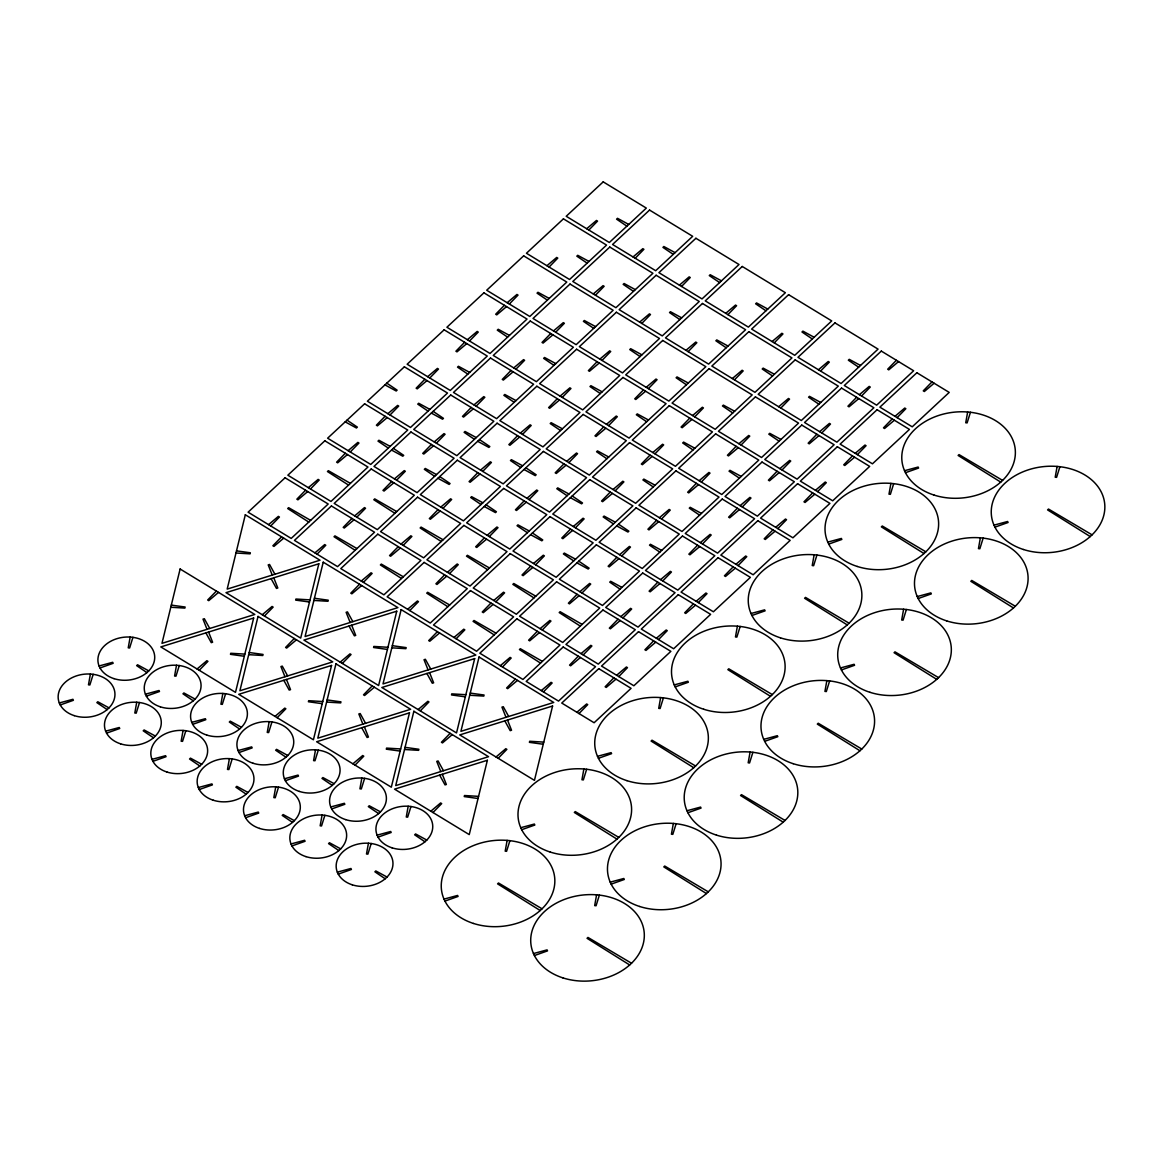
<?xml version="1.0" encoding="UTF-8"?>
<svg xmlns="http://www.w3.org/2000/svg" width="1163" height="1163" viewBox="0 0 1163 1163"><rect width="100%" height="100%" fill="white"/><g stroke="black" fill="none" stroke-linecap="round" stroke-linejoin="round"><path stroke-width="1.5" d="M60.229 704.967L73.385 700.3L72.92 699.297L59.284 702.961M99.989 667.969L113.16 663.303L112.68 662.299L99.044 665.977M106.56 733.155L119.731 728.489L119.251 727.5L105.615 731.164M146.334 696.172L159.491 691.505L159.026 690.502L145.39 694.18M207.043 629.314L203.002 619.123L204.354 618.716L209.733 628.485M208.57 632.047L212.611 642.238L211.273 642.659L205.895 632.89M152.905 761.358L166.062 756.691L165.597 755.688L151.96 759.366M272.244 575.074L268.202 564.884L269.54 564.462L274.919 574.246M273.77 577.807L277.812 587.998L276.474 588.42L271.081 578.636M192.665 724.375L205.822 719.693L205.357 718.705L191.721 722.368M199.236 789.561L212.407 784.88L211.928 783.891L198.292 787.555M284.964 676.735L280.923 666.544L282.26 666.123L287.639 675.907M238.997 752.563L252.167 747.896L251.688 746.893L238.066 750.571M286.491 679.468L290.532 689.659L289.18 690.066L283.801 680.297M350.165 622.496L346.123 612.305L347.461 611.883L352.84 621.653M351.677 625.214L355.718 635.405L354.381 635.827L349.002 626.057M245.582 817.749L258.738 813.082L258.273 812.079L244.637 815.757M285.342 780.766L298.498 776.099L298.033 775.096L284.397 778.774M362.871 724.142L358.829 713.951L360.181 713.544L365.56 723.313M364.397 726.875L368.438 737.066L367.101 737.487L361.722 727.718M291.913 845.952L305.069 841.285L304.604 840.282L290.968 843.96M331.673 808.968L344.844 804.287L344.364 803.299L330.728 806.962M428.071 669.903L424.03 659.712L425.367 659.29L430.746 669.074M429.598 672.636L433.639 682.826L432.302 683.233L426.908 673.464M338.244 874.154L351.415 869.473L350.935 868.485L337.314 872.148M378.019 837.156L391.175 832.49L390.71 831.487L377.074 835.165M440.792 771.563L436.75 761.372L438.088 760.951L443.466 770.72M442.318 774.296L446.359 784.487L445.022 784.894L439.629 775.125M505.992 717.309L501.951 707.119L503.288 706.711L508.667 716.481M507.504 720.042L511.546 730.233L510.208 730.655L504.829 720.886M444.92 901.107L458.077 896.44L457.611 895.437L443.975 899.115M521.678 829.713L534.835 825.032L534.369 824.044L520.733 827.707M598.422 758.305L611.593 753.639L611.113 752.635L597.491 756.313M675.18 686.911L688.351 682.245L687.871 681.242L674.235 684.905M534.384 955.55L547.54 950.883L547.075 949.88L533.439 953.558M751.938 615.503L765.109 610.837L764.629 609.848L750.993 613.512M611.142 884.156L624.298 879.475L623.833 878.487L610.197 882.15M828.696 544.11L841.852 539.443L841.387 538.44L827.751 542.118M687.9 812.748L701.056 808.081L700.591 807.078L686.955 810.756M905.454 472.716L918.61 468.049L918.145 467.046L904.509 470.71M764.658 741.354L777.814 736.688L777.349 735.685L763.713 739.363M841.401 669.946L854.572 665.28L854.093 664.291L840.471 667.955M918.159 598.552L931.33 593.886L930.851 592.883L917.214 596.561M994.917 527.159L1008.088 522.492L1007.609 521.489L993.972 525.153M235.987 553.006L250.074 553.85L250.336 552.774L236.511 550.869M170.787 607.26L184.873 608.104L185.135 607.028L171.31 605.109M132.945 637.309L129.631 647.98L128.235 647.835L130.154 637.033M93.185 674.307L89.871 684.963L88.475 684.833L90.394 674.031M179.291 665.512L175.976 676.168L174.581 676.037L176.5 665.236M310.027 599.875L295.94 599.032L295.678 600.108L309.503 602.012M313.894 600.428L327.981 601.271L328.242 600.195L314.417 598.276M139.516 702.496L136.202 713.166L134.806 713.021L136.725 702.219M244.841 654.115L230.739 653.272L230.478 654.347L244.303 656.266M248.708 654.667L262.794 655.51L263.056 654.435L249.231 652.516M225.622 693.715L222.307 704.371L220.912 704.226L222.831 693.439M185.862 730.698L182.547 741.354L181.152 741.224L183.071 730.422M387.948 647.282L373.846 646.439L373.585 647.515L387.424 649.434M391.815 647.835L405.902 648.678L406.163 647.602L392.338 645.683M271.968 721.903L268.638 732.574L267.243 732.428L269.176 721.627M322.747 701.536L308.66 700.693L308.399 701.754L322.224 703.673M326.614 702.074L340.701 702.917L340.963 701.856L327.137 699.937M232.193 758.901L228.878 769.557L227.483 769.426L229.402 758.625M318.299 750.106L314.984 760.762L313.588 760.631L315.507 749.83M278.538 787.089L275.224 797.76L273.828 797.614L275.747 786.813M465.854 694.704L451.767 693.86L451.506 694.936L465.331 696.841M970.451 412.254L967.122 422.91L965.726 422.78L967.66 411.978M469.721 695.256L483.808 696.099L484.07 695.023L470.245 693.104M400.668 748.943L386.567 748.1L386.305 749.176L400.145 751.094M404.535 749.495L418.622 750.339L418.884 749.263L405.058 747.344M364.63 778.309L361.315 788.965L359.919 788.819L361.838 778.032M893.693 483.648L890.378 494.319L888.983 494.173L890.902 483.372M324.87 815.292L321.555 825.948L320.159 825.817L322.078 815.016M816.935 555.056L813.62 565.712L812.225 565.567L814.144 554.78M410.975 806.497L407.661 817.153L406.265 817.022L408.184 806.221M740.177 626.45L736.862 637.106L735.467 636.975L737.386 626.174M543.775 742.11L529.674 741.267L529.412 742.343L543.252 744.262M371.215 843.495L367.886 854.151L366.49 854.005L368.424 843.219M1059.915 466.697L1056.6 477.353L1055.204 477.223L1057.123 466.421M478.575 796.364L464.488 795.521L464.226 796.582L478.051 798.501M663.419 697.844L660.104 708.514L658.709 708.369L660.628 697.567M983.157 538.091L979.842 548.762L978.446 548.616L980.365 537.815M586.661 769.252L583.346 779.908L581.951 779.777L583.87 768.976M906.399 609.499L903.084 620.155L901.688 620.024L903.607 609.223M509.917 840.645L506.588 851.301L505.193 851.171L507.126 840.369M829.641 680.893L826.326 691.549L824.93 691.418L826.849 680.617M752.897 752.287L749.568 762.957L748.172 762.812L750.091 752.01M676.139 823.695L672.81 834.351L671.414 834.22L673.348 823.419M599.381 895.088L596.067 905.759L594.671 905.614L596.59 894.812M586.69 228.733L596.474 220.461L597.549 221.115L588.841 230.041M628.747 224.444L617.509 218.31L616.579 219.167L626.901 226.16M546.93 265.716L556.714 257.445L557.789 258.099L549.081 267.039M588.987 261.428L577.735 255.308L576.819 256.165L587.141 263.158M633.035 256.936L642.834 248.664L643.909 249.318L635.202 258.244M675.092 252.647L663.855 246.512L662.939 247.385L673.246 254.363M507.155 302.714L516.954 294.443L518.029 295.097L509.321 304.023M549.212 298.426L537.975 292.291L537.044 293.149L547.366 300.141M593.275 293.934L603.059 285.647L604.135 286.302L595.427 295.242M635.332 289.631L624.095 283.51L623.164 284.368L633.486 291.361M679.396 285.139L689.179 276.867L690.255 277.521L681.547 286.461M721.453 280.85L710.2 274.73L709.285 275.587L719.606 282.58M506.545 306.61L496.761 314.882L495.685 314.228L504.393 305.288M467.395 339.698L477.179 331.426L478.255 332.08L469.547 341.006M509.452 335.409L498.215 329.274L497.284 330.147L507.606 337.125M553.515 330.917L563.299 322.645L564.375 323.299L555.667 332.225M595.572 326.629L584.32 320.494L583.404 321.351L593.726 328.344M639.621 322.136L649.419 313.865L650.495 314.519L641.787 323.445M681.678 317.848L670.44 311.713L669.525 312.571L679.832 319.563M725.741 313.341L735.525 305.069L736.601 305.724L727.893 314.664M767.798 309.053L756.561 302.932L755.63 303.79L765.952 310.783M466.785 343.594L456.986 351.866L455.911 351.211L464.619 342.285M552.89 334.813L543.106 343.085L542.031 342.431L550.739 333.49M427.635 376.696L437.419 368.409L438.495 369.078L429.787 378.004M469.692 372.407L458.44 366.272L457.524 367.13L467.831 374.123M513.741 367.901L523.539 359.629L524.615 360.283L515.907 369.223M555.798 363.612L544.56 357.492L543.63 358.349L553.951 365.342M599.861 359.12L609.645 350.848L610.72 351.502L602.012 360.428M641.918 354.831L630.68 348.696L629.75 349.569L640.072 356.547M685.981 350.339L695.765 342.067L696.841 342.722L688.133 351.648M728.038 346.051L716.786 339.916L715.87 340.774L726.192 347.766M772.087 341.559L781.885 333.287L782.961 333.941L774.253 342.867M814.144 337.27L802.906 331.135L801.99 331.993L812.297 338.985M384.953 384.88L396.205 391.001L397.121 390.143L386.799 383.15M427.01 380.577L417.226 388.864L416.15 388.195L424.858 379.269M513.13 371.797L503.346 380.068L502.271 379.414L510.979 370.488M599.25 363.016L589.452 371.288L588.376 370.634L597.084 361.708M387.861 413.679L397.659 405.407L398.735 406.061L390.027 414.987M429.917 409.391L418.68 403.256L417.75 404.128L428.071 411.106M473.981 404.898L483.764 396.627L484.84 397.281L476.132 406.207M516.038 400.61L504.8 394.475L503.87 395.333L514.191 402.325M560.101 396.118L569.885 387.831L570.96 388.5L562.252 397.426M602.158 391.829L590.906 385.694L589.99 386.552L600.297 393.545M646.206 387.323L656.005 379.051L657.08 379.705L648.373 388.646M688.263 383.034L677.026 376.914L676.11 377.771L686.417 384.764M732.327 378.542L742.11 370.27L743.186 370.924L734.478 379.85M774.384 374.253L763.146 368.119L762.216 368.991L772.537 375.969M818.447 369.761L828.23 361.489L829.306 362.144L820.598 371.07M860.504 365.473L849.252 359.338L848.336 360.196L858.657 367.188M898.548 361.591L888.765 369.863L887.689 369.209L896.397 360.283M345.193 421.864L356.43 427.999L357.361 427.126L347.039 420.148M387.25 417.575L377.466 425.847L376.39 425.193L385.098 416.267M431.313 413.083L442.551 419.203L443.466 418.346L433.159 411.353M473.37 408.795L463.572 417.066L462.496 416.412L471.204 407.472M559.476 399.999L549.692 408.286L548.616 407.617L557.324 398.691M645.596 391.219L635.812 399.491L634.736 398.836L643.444 389.91M934.122 383.238L924.338 391.509L923.262 390.855L931.97 381.929M859.399 394.679L869.197 386.407L870.273 387.061L861.565 396.002M348.1 450.677L357.884 442.391L358.96 443.059L350.252 451.985M390.157 446.374L378.92 440.254L377.99 441.111L388.311 448.104M434.221 441.882L444.004 433.61L445.08 434.264L436.372 443.205M476.278 437.593L465.026 431.473L464.11 432.331L474.417 439.323M520.326 433.101L530.124 424.829L531.2 425.484L522.492 434.41M562.383 428.813L551.146 422.678L550.215 423.55L560.537 430.528M606.446 424.321L616.23 416.049L617.306 416.703L608.598 425.629M648.503 420.032L637.266 413.897L636.335 414.755L646.657 421.747M692.567 415.54L702.35 407.254L703.426 407.922L694.718 416.848M734.623 411.237L723.371 405.117L722.456 405.974L732.777 412.967M778.672 406.745L788.47 398.473L789.546 399.127L780.838 408.068M820.729 402.456L809.492 396.336L808.576 397.194L818.883 404.186M858.788 398.575L849.005 406.846L847.929 406.192L856.637 397.266M347.49 454.559L337.692 462.83L336.616 462.176L345.324 453.25M391.538 450.066L402.791 456.201L403.706 455.344L393.385 448.351M433.595 445.778L423.812 454.05L422.736 453.396L431.444 444.47M477.659 441.286L488.896 447.421L489.827 446.548L479.505 439.57M519.716 436.997L509.932 445.269L508.856 444.615L517.564 435.689M605.836 428.217L596.038 436.488L594.962 435.834L603.67 426.894M691.941 419.421L682.158 427.708L681.082 427.039L689.79 418.113M894.972 416.325L904.756 408.053L905.846 408.707L897.138 417.648M894.362 420.221L884.578 428.493L883.487 427.839L892.195 418.913M819.639 431.677L829.423 423.405L830.498 424.059L821.79 432.985M308.34 487.66L318.124 479.389L319.2 480.043L310.492 488.969M350.397 483.372L328.373 470.681L327.443 471.538L348.537 485.087M394.446 478.88L404.244 470.608L405.32 471.262L396.612 480.188M436.503 474.591L425.265 468.456L424.335 469.314L434.657 476.307M480.566 470.099L490.35 461.813L491.426 462.467L482.718 471.408M522.623 465.796L511.386 459.676L510.455 460.533L520.777 467.526M566.686 461.304L576.47 453.032L577.546 453.686L568.838 462.627M608.743 457.015L597.491 450.895L596.575 451.753L606.882 458.745M652.792 452.523L662.59 444.251L663.666 444.906L654.958 453.832M694.849 448.235L683.611 442.1L682.696 442.958L693.003 449.95M738.912 443.743L748.696 435.471L749.772 436.125L741.064 445.051M780.969 439.454L769.732 433.319L768.801 434.177L779.123 441.17M819.028 435.573L809.23 443.844L808.154 443.19L816.862 434.25M307.715 491.556L297.932 499.828L296.856 499.174L305.564 490.248M393.835 482.776L384.052 491.048L382.961 490.393L391.684 481.453M437.899 478.269L449.136 484.404L450.052 483.546L439.745 476.554M479.956 473.981L470.157 482.252L469.082 481.598L477.789 472.672M524.004 469.489L535.256 475.623L536.172 474.766L525.85 467.773M566.061 465.2L556.277 473.472L555.202 472.818L563.91 463.892M652.181 456.419L642.398 464.691L641.322 464.037L650.03 455.111M738.301 447.639L728.503 455.911L727.427 455.256L736.135 446.316M855.212 453.323L864.996 445.051L866.072 445.705L857.364 454.631M854.587 457.219L844.803 465.491L843.727 464.837L852.435 455.896M779.879 468.66L789.662 460.388L790.738 461.042L782.03 469.983M268.566 524.644L278.364 516.372L279.44 517.026L270.732 525.967M310.623 520.355L288.613 507.679L287.683 508.536L308.777 522.085M354.686 515.863L364.47 507.591L365.545 508.246L356.837 517.172M396.743 511.575L374.719 498.883L373.803 499.741L394.897 513.29M440.806 507.083L450.59 498.811L451.666 499.465L442.958 508.391M482.863 502.794L471.611 496.659L470.695 497.517L481.002 504.509M526.912 498.302L536.71 490.03L537.786 490.684L529.078 499.61M568.969 494.013L557.731 487.879L556.801 488.736L567.122 495.729M613.032 489.507L622.816 481.235L623.891 481.889L615.183 490.83M655.089 485.218L643.851 479.098L642.921 479.956L653.243 486.948M699.152 480.726L708.936 472.454L710.012 473.108L701.304 482.034M741.209 476.437L729.957 470.317L729.041 471.175L739.363 478.153M779.254 472.556L769.47 480.828L768.394 480.174L777.102 471.248M354.075 519.759L344.277 528.031L343.201 527.377L351.909 518.451M440.181 510.979L430.397 519.25L429.321 518.596L438.029 509.656M484.244 506.486L495.482 512.607L496.412 511.749L486.09 504.757M526.301 502.183L516.517 510.47L515.442 509.816L524.15 500.875M570.364 497.691L581.602 503.826L582.518 502.968L572.211 495.976M612.421 493.403L602.623 501.675L601.547 501.02L610.255 492.094M698.527 484.622L688.743 492.894L687.667 492.24L696.375 483.314M283.728 538.149L273.945 546.421L272.869 545.767L281.577 536.841M815.452 490.306L825.236 482.034L826.312 482.689L817.604 491.629M814.827 494.202L805.043 502.474L803.967 501.82L812.675 492.894M740.104 505.658L749.902 497.386L750.978 498.04L742.27 506.966M1002.608 480.406L959.039 454.602L958.108 455.46L1000.762 482.136M314.926 552.861L324.71 544.575L325.785 545.243L317.077 554.169M356.983 548.573L334.959 535.881L334.028 536.739L355.122 550.288M401.031 544.066L410.83 535.794L411.906 536.448L403.198 545.389M443.088 539.777L421.079 527.086L420.148 527.958L441.242 541.507M487.152 535.285L496.935 527.013L498.011 527.668L489.303 536.594M529.209 530.997L517.971 524.862L517.041 525.734L527.362 532.712M573.272 526.505L583.056 518.233L584.131 518.887L575.423 527.813M615.329 522.216L604.077 516.081L603.161 516.939L613.468 523.932M659.377 517.724L669.176 509.452L670.251 510.106L661.543 519.032M701.434 513.435L690.197 507.301L689.281 508.158L699.588 515.151M739.494 509.554L729.71 517.826L728.62 517.172L737.342 508.231M400.421 547.962L390.637 556.234L389.547 555.58L398.269 546.654M486.541 539.181L476.743 547.453L475.667 546.799L484.375 537.873M530.59 534.689L541.842 540.81L542.758 539.952L532.436 532.959M572.647 530.401L562.863 538.673L561.787 538.018L570.495 529.078M616.71 525.909L627.947 532.029L628.878 531.171L618.556 524.179M658.767 521.606L648.983 529.892L647.907 529.223L656.615 520.297M775.677 527.304L785.461 519.032L786.551 519.687L777.843 528.613M775.067 531.2L765.283 539.472L764.193 538.818L772.901 529.877M700.344 542.641L710.128 534.369L711.204 535.024L702.496 543.964M218.542 592.389L208.758 600.66L207.668 600.006L216.391 591.08M361.271 581.064L371.055 572.792L372.131 573.446L363.423 582.372M403.328 576.775L381.304 564.084L380.388 564.942L401.482 578.491M447.392 572.283L457.175 563.997L458.251 564.666L449.543 573.592M489.449 567.995L467.424 555.303L466.494 556.161L487.588 569.71M533.497 563.488L543.295 555.216L544.371 555.87L535.663 564.811M575.554 559.199L564.317 553.079L563.386 553.937L573.708 560.929M619.617 554.707L629.401 546.436L630.477 547.09L621.769 556.016M661.674 550.419L650.437 544.284L649.506 545.156L659.828 552.134M699.733 546.537L689.935 554.809L688.859 554.155L697.567 545.229M446.766 576.165L436.983 584.451L435.907 583.782L444.615 574.856M532.887 567.384L523.103 575.656L522.027 575.002L530.735 566.076M576.95 562.892L588.187 569.027L589.103 568.155L578.796 561.177M619.007 558.603L609.208 566.875L608.133 566.221L616.841 557.295M361.649 585.556L351.866 593.828L350.79 593.174L359.498 584.248M735.917 564.288L745.701 556.016L746.777 556.67L738.069 565.611M262.271 614.733L272.055 606.461L273.145 607.115L264.437 616.041M735.292 568.184L725.508 576.455L724.433 575.801L733.141 566.875M925.864 551.814L882.281 525.996L881.35 526.868L924.004 553.53M1092.086 534.849L1048.503 509.045L1047.572 509.903L1090.24 536.579M660.584 579.639L670.368 571.367L671.444 572.022L662.736 580.948M407.617 609.267L417.415 600.995L418.491 601.649L409.783 610.575M449.674 604.978L427.664 592.287L426.734 593.145L447.828 606.693M493.737 600.486L503.521 592.214L504.597 592.868L495.889 601.794M535.794 596.197L513.77 583.506L512.854 584.364L533.948 597.913M579.857 591.705L589.641 583.419L590.717 584.088L582.009 593.014M621.914 587.402L610.662 581.282L609.746 582.14L620.053 589.132M659.959 583.521L650.175 591.807L649.099 591.153L657.807 582.212M493.127 604.382L483.328 612.654L482.252 612L490.96 603.059M579.232 595.587L569.448 603.873L568.373 603.204L577.081 594.278M296.449 639.81L286.665 648.082L285.589 647.428L294.297 638.487M696.157 601.286L705.941 593.014L707.017 593.668L698.309 602.594M695.532 605.167L685.748 613.453L684.673 612.799L693.381 603.859M439.556 632.977L429.772 641.249L428.696 640.595L437.404 631.654M620.809 616.623L630.608 608.351L631.683 609.005L622.975 617.931M453.977 637.469L463.761 629.198L464.837 629.852L456.129 638.792M496.034 633.181L474.01 620.49L473.079 621.362L494.173 634.911M540.083 628.689L549.881 620.417L550.957 621.071L542.249 629.997M582.14 624.4L560.13 611.709L559.199 612.567L580.293 626.116M620.199 620.519L610.415 628.79L609.325 628.136L618.047 619.21M148.806 670.891L137.554 664.771L136.638 665.629L146.945 672.621M539.472 632.585L529.688 640.857L528.613 640.202L537.321 631.276M197.085 668.987L206.869 660.7L207.944 661.354L199.236 670.295M340.192 662.154L349.976 653.868L351.052 654.536L342.344 663.462M656.383 638.269L666.166 629.997L667.257 630.651L658.549 639.577M655.772 642.165L645.974 650.437L644.898 649.783L653.606 640.857M849.106 623.208L805.523 597.404L804.592 598.262L847.26 624.924M1015.328 606.257L971.745 580.439L970.829 581.311L1013.482 607.973M581.049 653.621L590.833 645.334L591.909 646.003L583.201 654.929M500.323 665.672L510.106 657.4L511.182 658.054L502.474 666.995M542.38 661.384L520.355 648.707L519.439 649.565L540.533 663.114M580.424 657.502L570.64 665.788L569.565 665.12L578.273 656.194M109.031 707.889L97.794 701.754L96.863 702.612L107.185 709.604M195.137 699.094L183.899 692.959L182.969 693.817L193.291 700.809M374.37 687.217L364.586 695.489L363.51 694.834L372.218 685.908M517.477 680.384L507.693 688.656L506.617 688.002L515.325 679.076M616.623 675.267L626.406 666.981L627.482 667.649L618.774 676.575M615.997 679.148L606.214 687.435L605.138 686.766L613.846 677.84M274.991 716.393L284.775 708.122L285.865 708.776L277.157 717.702M541.289 690.604L551.073 682.332L552.149 682.986L543.441 691.912M155.377 736.077L144.125 729.957L143.209 730.815L153.516 737.807M241.468 727.282L230.23 721.162L229.315 722.019L239.622 729.012M418.099 709.561L427.897 701.289L428.973 701.943L420.265 710.869M576.863 712.25L586.646 703.978L587.722 704.633L579.014 713.559M772.348 694.602L728.765 668.798L727.849 669.655L770.502 696.332M938.57 677.651L894.987 651.847L894.071 652.705L936.724 679.366M452.276 734.623L442.492 742.91L441.417 742.256L450.125 733.315M201.708 764.28L190.47 758.145L189.54 759.003L199.862 765.995M287.813 755.485L276.576 749.35L275.646 750.222L285.967 757.2M352.912 763.8L362.696 755.528L363.772 756.183L355.064 765.123M496.019 756.982L505.803 748.696L506.879 749.365L498.171 758.291M248.053 792.483L236.801 786.348L235.885 787.206L246.193 794.198M334.144 783.688L322.907 777.553L321.977 778.41L332.298 785.403M695.59 766.01L652.007 740.206L651.091 741.064L693.744 767.725M861.812 749.045L818.229 723.241L817.313 724.098L859.966 750.775M294.384 820.671L283.147 814.551L282.216 815.408L292.538 822.401M380.49 811.876L369.238 805.755L368.322 806.613L378.629 813.606M430.819 811.222L440.617 802.95L441.693 803.604L432.985 812.53M340.715 848.874L329.478 842.739L328.548 843.597L338.869 850.589M426.821 840.079L415.584 833.944L414.653 834.816L424.975 841.794M618.832 837.404L575.263 811.6L574.333 812.457L616.986 839.134M785.054 820.453L741.485 794.649L740.555 795.507L783.208 822.168M387.061 877.062L375.809 870.942L374.893 871.799L385.215 878.792M542.074 908.812L498.505 882.993L497.575 883.851L540.228 910.527M708.296 891.847L664.727 866.042L663.797 866.9L706.45 893.577M631.553 963.255L587.969 937.436L587.039 938.308L629.692 964.97M180.12 569.012L161.977 643.343L254.799 614.457L180.12 569.012M245.32 514.773L227.178 589.103L319.999 560.217L245.32 514.773M253.65 618.018L235.493 692.363L160.814 646.919L253.65 618.018M258.041 616.419L239.883 690.764L332.72 661.878L258.041 616.419M318.836 563.779L300.694 638.109L226.015 592.665L318.836 563.779M323.227 562.18L305.084 636.524L397.906 607.624L323.227 562.18M331.557 665.44L313.414 739.77L238.735 694.326L331.557 665.44M335.947 663.84L317.804 738.171L410.626 709.285L335.947 663.84M396.757 611.186L378.615 685.53L303.921 640.086L396.757 611.186M401.148 609.601L383.005 683.931L475.827 655.045L401.148 609.601M409.478 712.846L391.32 787.191L316.641 741.747L409.478 712.846M413.868 711.247L395.725 785.592L488.547 756.691L413.868 711.247M474.664 658.607L456.521 732.937L381.842 687.493L474.664 658.607M479.054 657.008L460.911 731.338L553.733 702.452L479.054 657.008M487.384 760.268L469.241 834.598L394.562 789.154L487.384 760.268M552.585 706.014L534.442 780.358L459.748 734.914L552.585 706.014M285.08 477.775L248.097 512.185L291.201 538.425L328.199 504.015L285.08 477.775M324.84 440.792L287.857 475.202L330.975 501.442L367.959 467.032L324.84 440.792M364.615 403.794L327.617 438.204L370.735 464.444L407.733 430.034L364.615 403.794M404.375 366.81L367.392 401.22L410.495 427.461L447.493 393.05L404.375 366.81M444.135 329.812L407.152 364.223L450.27 390.463L487.253 356.052L444.135 329.812M483.91 292.829L446.912 327.239L490.03 353.479L527.028 319.069L483.91 292.829M523.67 255.845L486.686 290.241L529.805 316.481L566.788 282.071L523.67 255.845M563.43 218.848L526.446 253.258L569.565 279.498L606.548 245.088L563.43 218.848M603.204 181.864L566.207 216.274L609.325 242.5L646.323 208.09L603.204 181.864M331.426 505.978L294.443 540.388L337.561 566.628L374.544 532.218L331.426 505.978M371.201 468.994L334.203 503.405L377.321 529.645L414.319 495.234L371.201 468.994M410.961 432.011L373.977 466.407L417.081 492.647L454.079 458.237L410.961 432.011M450.721 395.013L413.737 429.423L456.855 455.663L493.839 421.253L450.721 395.013M490.495 358.03L453.497 392.44L496.616 418.665L533.613 384.255L490.495 358.03M530.255 321.032L493.272 355.442L536.39 381.682L573.374 347.272L530.255 321.032M570.015 284.048L533.032 318.458L576.15 344.684L613.134 310.288L570.015 284.048M609.79 247.05L572.792 281.461L615.91 307.701L652.908 273.29L609.79 247.05M649.55 210.067L612.567 244.477L655.685 270.717L692.668 236.307L649.55 210.067M377.786 534.195L340.788 568.605L383.906 594.831L420.904 560.421L377.786 534.195M417.546 497.197L380.563 531.607L423.666 557.847L460.664 523.437L417.546 497.197M457.306 460.214L420.323 494.624L463.441 520.864L500.424 486.454L457.306 460.214M497.081 423.216L460.083 457.626L503.201 483.866L540.199 449.456L497.081 423.216M536.841 386.232L499.857 420.643L542.976 446.883L579.959 412.472L536.841 386.232M576.601 349.234L539.617 383.645L582.736 409.885L619.719 375.475L576.601 349.234M616.375 312.251L579.378 346.661L622.496 372.901L659.494 338.491L616.375 312.251M656.136 275.253L619.152 309.663L662.27 335.903L699.254 301.493L656.136 275.253M695.91 238.27L658.912 272.68L702.03 298.92L739.014 264.51L695.91 238.27M424.132 562.398L387.148 596.808L430.252 623.048L467.25 588.638L424.132 562.398M463.892 525.4L426.908 559.81L470.026 586.05L507.01 551.64L463.892 525.4M503.666 488.416L466.668 522.827L509.787 549.067L546.784 514.657L503.666 488.416M543.426 451.418L506.443 485.829L549.561 512.069L586.545 477.659L543.426 451.418M583.186 414.435L546.203 448.845L589.321 475.086L626.305 440.675L583.186 414.435M622.961 377.452L585.963 411.862L629.081 438.088L666.079 403.677L622.961 377.452M662.721 340.454L625.738 374.864L668.856 401.104L705.839 366.694L662.721 340.454M702.481 303.47L665.498 337.881L708.616 364.106L745.599 329.711L702.481 303.47M742.256 266.472L705.258 300.883L748.376 327.123L785.374 292.713L742.256 266.472M470.477 590.6L433.494 625.011L476.612 651.251L513.595 616.841L470.477 590.6M510.252 553.617L473.254 588.027L516.372 614.253L553.37 579.843L510.252 553.617M550.012 516.619L513.028 551.029L556.147 577.27L593.13 542.859L550.012 516.619M589.772 479.636L552.788 514.046L595.907 540.272L632.89 505.876L589.772 479.636M629.546 442.638L592.549 477.048L635.667 503.288L672.665 468.878L629.546 442.638M669.307 405.654L632.323 440.065L675.441 466.305L712.425 431.895L669.307 405.654M709.067 368.656L672.083 403.067L715.201 429.307L752.185 394.897L709.067 368.656M748.841 331.673L711.843 366.083L754.961 392.324L791.959 357.913L748.841 331.673M788.601 294.675L751.618 329.085L794.736 355.326L831.719 320.915L788.601 294.675M516.837 618.803L479.839 653.213L522.957 679.454L559.955 645.043L516.837 618.803M556.597 581.82L519.614 616.23L562.732 642.47L599.715 608.06L556.597 581.82M596.357 544.822L559.374 579.232L602.492 605.472L639.476 571.062L596.357 544.822M636.132 507.838L599.134 542.249L642.252 568.489L679.25 534.079L636.132 507.838M675.892 470.841L638.909 505.251L682.027 531.491L719.01 497.081L675.892 470.841M715.652 433.857L678.669 468.267L721.787 494.508L758.77 460.097L715.652 433.857M755.427 396.874L718.429 431.269L761.547 457.51L798.545 423.099L755.427 396.874M795.187 359.876L758.203 394.286L801.322 420.526L838.305 386.116L795.187 359.876M834.961 322.892L797.963 357.303L841.082 383.528L878.065 349.118L834.961 322.892M563.183 647.006L526.199 681.416L558.531 701.1L595.529 666.69L563.183 647.006M602.943 610.023L565.959 644.433L598.291 664.117L635.289 629.706L602.943 610.023M642.717 573.039L605.719 607.435L638.065 627.119L675.049 592.708L642.717 573.039M682.477 536.041L645.494 570.452L677.825 590.135L714.823 555.725L682.477 536.041M722.238 499.058L685.254 533.468L717.586 553.137L754.583 518.727L722.238 499.058M762.012 462.06L725.014 496.47L757.36 516.154L794.344 481.744L762.012 462.06M801.772 425.077L764.789 459.487L797.12 479.156L834.118 444.746L801.772 425.077M841.547 388.079L804.549 422.489L836.88 442.173L873.878 407.762L841.547 388.079M881.307 351.095L844.309 385.505L876.655 405.175L913.638 370.764L881.307 351.095M598.756 668.652L561.758 703.063L594.104 722.746L631.087 688.336L598.756 668.652M638.516 631.669L601.533 666.079L633.864 685.763L670.862 651.353L638.516 631.669M678.291 594.686L641.293 629.081L673.639 648.765L710.622 614.355L678.291 594.686M718.051 557.688L681.067 592.098L713.399 611.782L750.382 577.371L718.051 557.688M757.811 520.704L720.827 555.114L753.159 574.784L790.157 540.373L757.811 520.704M797.585 483.706L760.587 518.116L792.933 537.8L829.917 503.39L797.585 483.706M837.345 446.723L800.362 481.133L832.693 500.802L869.677 466.392L837.345 446.723M877.106 409.725L840.122 444.135L872.454 463.819L909.451 429.409L877.106 409.725M916.88 372.741L879.882 407.152L912.228 426.821L949.212 392.411L916.88 372.741M1023.469 549.503A56.943 43.104 -5.9 0 0 1104.69 503.695A56.943 43.104 -5.9 0 0 1015.968 475.231A56.943 43.104 -5.9 0 0 1023.469 549.503M946.711 620.897A56.943 43.104 -5.9 0 0 1027.932 575.104A56.943 43.104 -5.9 0 0 939.21 546.625A56.943 43.104 -5.9 0 0 946.711 620.897M869.953 692.305A56.943 43.104 -5.9 0 0 951.174 646.497A56.943 43.104 -5.9 0 0 862.452 618.018A56.943 43.104 -5.9 0 0 869.953 692.305M793.21 763.698A56.943 43.104 -5.9 0 0 874.416 717.891A56.943 43.104 -5.9 0 0 785.694 689.426A56.943 43.104 -5.9 0 0 793.21 763.698M716.452 835.107A56.943 43.104 -5.9 0 0 797.658 789.299A56.943 43.104 -5.9 0 0 708.95 760.82A56.943 43.104 -5.9 0 0 716.452 835.107M639.694 906.5A56.943 43.104 -5.9 0 0 720.9 860.693A56.943 43.104 -5.9 0 0 632.192 832.228A56.943 43.104 -5.9 0 0 639.694 906.5M562.936 977.894A56.943 43.104 -5.9 0 0 644.157 932.086A56.943 43.104 -5.9 0 0 555.434 903.622A56.943 43.104 -5.9 0 0 562.936 977.894M114.032 678.654A28.464 21.545 -5.9 0 0 154.635 655.743A28.464 21.545 -5.9 0 0 110.281 641.511A28.464 21.545 -5.9 0 0 114.032 678.654M160.363 706.842A28.464 21.545 -5.9 0 0 200.981 683.946A28.464 21.545 -5.9 0 0 156.612 669.714A28.464 21.545 -5.9 0 0 160.363 706.842M206.709 735.045A28.464 21.545 -5.9 0 0 247.312 712.134A28.464 21.545 -5.9 0 0 202.958 697.902A28.464 21.545 -5.9 0 0 206.709 735.045M253.04 763.248A28.464 21.545 -5.9 0 0 293.658 740.337A28.464 21.545 -5.9 0 0 249.289 726.105A28.464 21.545 -5.9 0 0 253.04 763.248M299.385 791.436A28.464 21.545 -5.9 0 0 339.989 768.539A28.464 21.545 -5.9 0 0 295.635 754.307A28.464 21.545 -5.9 0 0 299.385 791.436M345.716 819.639A28.464 21.545 -5.9 0 0 386.32 796.728A28.464 21.545 -5.9 0 0 341.966 782.495A28.464 21.545 -5.9 0 0 345.716 819.639M392.047 847.827A28.464 21.545 -5.9 0 0 432.665 824.93A28.464 21.545 -5.9 0 0 388.297 810.698A28.464 21.545 -5.9 0 0 392.047 847.827M74.272 715.638A28.464 21.545 -5.9 0 0 114.875 692.741A28.464 21.545 -5.9 0 0 70.521 678.494A28.464 21.545 -5.9 0 0 74.272 715.638M120.603 743.84A28.464 21.545 -5.9 0 0 161.206 720.929A28.464 21.545 -5.9 0 0 116.852 706.697A28.464 21.545 -5.9 0 0 120.603 743.84M166.934 772.028A28.464 21.545 -5.9 0 0 207.552 749.132A28.464 21.545 -5.9 0 0 163.183 734.9A28.464 21.545 -5.9 0 0 166.934 772.028M213.28 800.231A28.464 21.545 -5.9 0 0 253.883 777.335A28.464 21.545 -5.9 0 0 209.529 763.088A28.464 21.545 -5.9 0 0 213.28 800.231M259.611 828.434A28.464 21.545 -5.9 0 0 300.228 805.523A28.464 21.545 -5.9 0 0 255.86 791.291A28.464 21.545 -5.9 0 0 259.611 828.434M305.956 856.622A28.464 21.545 -5.9 0 0 346.559 833.726A28.464 21.545 -5.9 0 0 302.206 819.493A28.464 21.545 -5.9 0 0 305.956 856.622M352.287 884.825A28.464 21.545 -5.9 0 0 392.89 861.928A28.464 21.545 -5.9 0 0 348.537 847.682A28.464 21.545 -5.9 0 0 352.287 884.825M473.472 923.451A56.943 43.104 -5.9 0 0 554.678 877.643A56.943 43.104 -5.9 0 0 465.97 849.179A56.943 43.104 -5.9 0 0 473.472 923.451M550.23 852.057A56.943 43.104 -5.9 0 0 631.436 806.25A56.943 43.104 -5.9 0 0 542.714 777.785A56.943 43.104 -5.9 0 0 550.23 852.057M626.973 780.664A56.943 43.104 -5.9 0 0 708.194 734.856A56.943 43.104 -5.9 0 0 619.472 706.377A56.943 43.104 -5.9 0 0 626.973 780.664M703.731 709.256A56.943 43.104 -5.9 0 0 784.952 663.448A56.943 43.104 -5.9 0 0 696.23 634.983A56.943 43.104 -5.9 0 0 703.731 709.256M780.489 637.862A56.943 43.104 -5.9 0 0 861.71 592.054A56.943 43.104 -5.9 0 0 772.988 563.575A56.943 43.104 -5.9 0 0 780.489 637.862M857.247 566.454A56.943 43.104 -5.9 0 0 938.468 520.661A56.943 43.104 -5.9 0 0 849.746 492.182A56.943 43.104 -5.9 0 0 857.247 566.454M934.005 495.06A56.943 43.104 -5.9 0 0 1015.212 449.252A56.943 43.104 -5.9 0 0 926.504 420.788A56.943 43.104 -5.9 0 0 934.005 495.06"/></g></svg>
